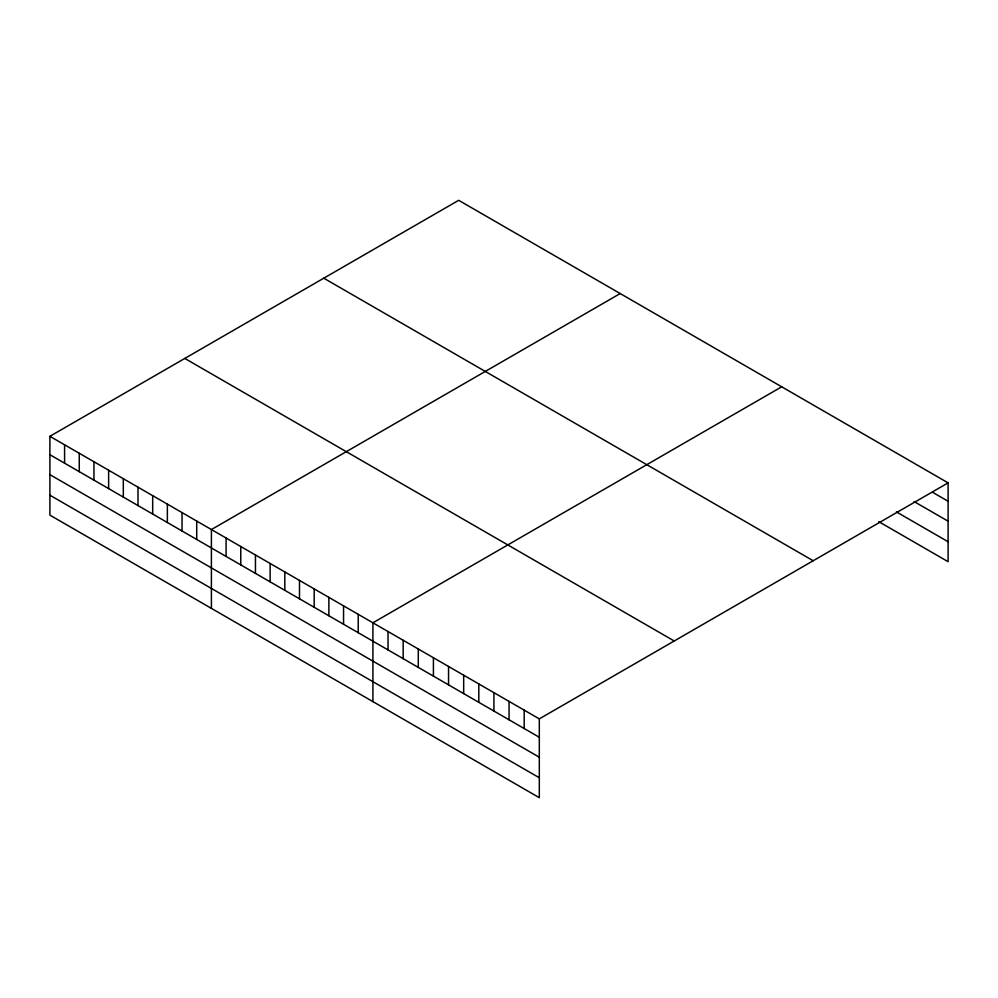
<?xml version="1.0" encoding="UTF-8"?>
<svg xmlns="http://www.w3.org/2000/svg" width="998" height="998" viewBox="0 0 998 998"><rect width="100%" height="100%" fill="white"/><g stroke="black" fill="none" stroke-linecap="round" stroke-linejoin="round"><path stroke-width="1.5" d="M49.9 436.313L539.307 718.872L539.307 797.689L49.9 515.13L49.9 436.313L458.693 200.311L948.1 482.87L948.1 561.687L878.764 521.655M620.195 293.549L211.401 529.564L211.401 608.381M781.696 386.8L372.915 622.802L372.915 701.619M539.307 718.872L948.1 482.87M932.968 492.513L948.1 501.258M914.068 501.545L948.1 521.193M896.416 511.899L948.1 541.739M323.789 278.192L813.195 560.751M184.805 358.432L674.211 640.99M49.9 454.701L539.307 737.26M49.9 474.649L539.307 757.208M49.9 495.195L539.307 777.754M524.187 710.139L524.187 728.528M509.055 701.407L509.055 719.795M493.923 692.674L493.923 711.063M478.803 683.942L478.803 702.33M463.671 675.209L463.671 693.598M448.551 666.477L448.551 684.865M433.419 657.744L433.419 676.133M418.287 649.012L418.287 667.4M403.167 640.279L403.167 658.668M388.035 631.547L388.035 649.935M358.232 614.331L358.232 632.72M343.549 605.848L343.549 624.237M328.866 597.378L328.866 615.766M314.183 588.895L314.183 607.283M299.5 580.424L299.5 598.812M284.817 571.941L284.817 590.329M270.134 563.471L270.134 581.859M255.451 554.988L255.451 573.376M240.768 546.517L240.768 564.905M226.084 538.034L226.084 556.422M196.718 521.081L196.718 539.469M182.035 512.61L182.035 530.998M167.365 504.127L167.365 522.515M152.682 495.657L152.682 514.045M137.998 487.174L137.998 505.562M123.315 478.703L123.315 497.091M108.632 470.22L108.632 488.608M93.949 461.75L93.949 480.138M79.266 453.267L79.266 471.655M64.583 444.796L64.583 463.184"/></g></svg>
